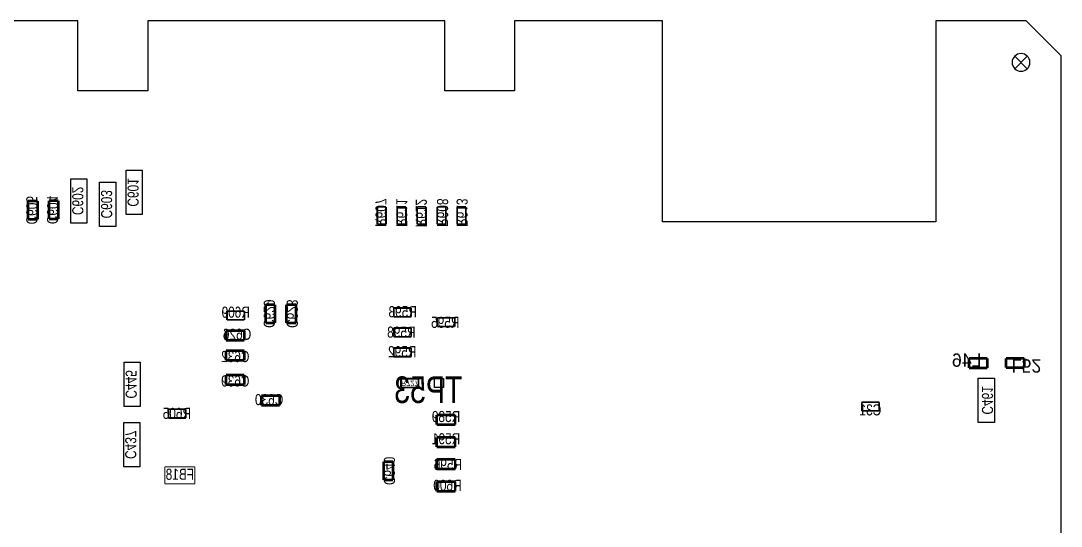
# Model space of a CAD drawing. Extents: x -6 to 122, y -39 to 112.
# Drawn here: x 57 to 116.6, y 82.7 to 111.6 of the extents above; entities that cross this region are included whole.
import ezdxf
from ezdxf.enums import TextEntityAlignment as Align

# ---------------------------------------------------------------- set-up
doc = ezdxf.new("R2010")
doc.units = 0
for name, color, linetype in [('BG_OUTLINE', 253, 'CONTINUOUS'), ('PG_ASSEMBLY_BOTTOM', 12, 'CONTINUOUS'), ('RD_ASSEMBLY_BOTTOM', 142, 'CONTINUOUS')]:
    doc.layers.add(name, color=color, linetype=linetype)

msp = doc.modelspace()

# ---------------------------------------------------------------- linework, layer by layer
at = {"layer": 'BG_OUTLINE'}
for points in [[(60.300006, 111.59998), (33.00001, 111.59998)], [(60.300006, 107.599988), (60.300006, 111.59998)], [(81.300015, 111.59998), (64.299998, 111.59998)], [(64.299998, 111.59998), (64.299998, 107.599988)], [(81.300015, 107.599988), (81.300015, 111.59998)], [(93.774971, 111.59998), (85.300007, 111.59998)], [(85.300007, 111.59998), (85.300007, 107.599988)], [(93.774971, 100.100003), (93.774971, 111.59998)], [(114.599999, 111.59998), (109.424978, 111.600005)], [(109.424978, 111.600005), (109.424978, 100.100003)], [(116.599995, 109.599984), (114.599999, 111.59998)], [(116.599995, 7.999984), (116.599995, 109.599984)], [(64.299998, 107.599988), (60.300006, 107.599988)], [(85.300007, 107.599988), (81.300015, 107.599988)], [(109.424978, 100.100003), (93.774971, 100.100003)]]:
    msp.add_lwpolyline(points, dxfattribs=at)
at = {"layer": 'PG_ASSEMBLY_BOTTOM'}
msp.add_lwpolyline([(114.808, 109.22, 1), (113.792, 109.22, 1), (114.808, 109.22)], format="xyb", dxfattribs=at)
for points in [[(114.659156, 108.860844), (113.940844, 109.579156)], [(114.659156, 109.579156), (113.940844, 108.860844)]]:
    msp.add_lwpolyline(points, dxfattribs=at)
for points in [[(59.894521, 100.031499), (59.894521, 102.571499), (60.814509, 102.571499), (60.814509, 100.031499)], [(63.980162, 103.053693), (63.980162, 100.513693), (63.060174, 100.513693), (63.060174, 103.053693)], [(61.544124, 99.837646), (61.544124, 102.377646), (62.464112, 102.377646), (62.464112, 99.837646)], [(62.951208, 89.535457), (62.951208, 92.075457), (63.871196, 92.075457), (63.871196, 89.535457)], [(112.774781, 91.1606), (112.774781, 88.6206), (111.854793, 88.6206), (111.854793, 91.1606)], [(81.2292, 90.6272), (80.7212, 90.6272), (80.7212, 91.1352), (81.2292, 91.1352)], [(62.925808, 86.081057), (62.925808, 88.621057), (63.845796, 88.621057), (63.845796, 86.081057)]]:
    msp.add_lwpolyline(points, close=True, dxfattribs=at)
for points, const_width in [([(57.447459, 100.241278), (57.447459, 101.291263)], 0.1524), ([(57.447459, 101.291263), (57.997674, 101.291263)], 0.1524), ([(57.997674, 101.291263), (57.997674, 100.241278)], 0.1524), ([(58.634351, 100.256569), (58.634351, 101.306554)], 0.1524), ([(58.634351, 101.306554), (59.184565, 101.306554)], 0.1524), ([(59.184565, 101.306554), (59.184565, 100.256569)], 0.1524), ([(77.442212, 99.960354), (77.442212, 100.960149)], 0.102108), ([(77.442212, 100.960149), (77.942008, 100.960149)], 0.102108), ([(77.942008, 100.960149), (77.942008, 99.960354)], 0.102108), ([(78.585187, 99.960328), (78.585187, 100.960123)], 0.102108), ([(78.585187, 100.960123), (79.084983, 100.960123)], 0.102108), ([(79.084983, 100.960123), (79.084983, 99.960328)], 0.102108), ([(79.728212, 99.960354), (79.728212, 100.960174)], 0.102108), ([(79.728212, 100.960174), (80.228008, 100.960174)], 0.102108), ([(80.228008, 100.960174), (80.228008, 99.960354)], 0.102108), ([(80.871212, 99.960354), (80.871212, 100.960149)], 0.102108), ([(80.871212, 100.960149), (81.371008, 100.960149)], 0.102108), ([(81.371008, 100.960149), (81.371008, 99.960354)], 0.102108), ([(82.014187, 99.960354), (82.014187, 100.960149)], 0.102108), ([(82.014187, 100.960149), (82.513983, 100.960149)], 0.102108), ([(82.513983, 100.960149), (82.513983, 99.960354)], 0.102108), ([(57.997674, 100.241278), (57.447459, 100.241278)], 0.1524), ([(59.184565, 100.256569), (58.634351, 100.256569)], 0.1524), ([(77.942008, 99.960354), (77.442212, 99.960354)], 0.102108), ([(79.084983, 99.960328), (78.585187, 99.960328)], 0.102108), ([(80.228008, 99.960354), (79.728212, 99.960354)], 0.102108), ([(81.371008, 99.960354), (80.871212, 99.960354)], 0.102108), ([(82.513983, 99.960354), (82.014187, 99.960354)], 0.102108), ([(71.04159, 94.321859), (71.04159, 95.371844)], 0.1524), ([(71.04159, 95.371844), (71.591805, 95.371844)], 0.1524), ([(71.591805, 95.371844), (71.591805, 94.321859)], 0.1524), ([(72.23539, 94.321859), (72.23539, 95.371844)], 0.1524), ([(72.23539, 95.371844), (72.785605, 95.371844)], 0.1524), ([(72.785605, 95.371844), (72.785605, 94.321859)], 0.1524), ([(68.8356, 94.495366), (68.8356, 94.995162)], 0.102108), ([(68.8356, 94.995162), (69.83542, 94.995162)], 0.102108), ([(69.83542, 94.995162), (69.83542, 94.495366)], 0.102108), ([(78.385975, 95.172962), (79.385795, 95.172962)], 0.102108), ([(78.385975, 94.673166), (78.385975, 95.172962)], 0.102108), ([(79.385795, 94.673166), (78.385975, 94.673166)], 0.102108), ([(79.385795, 95.172962), (79.385795, 94.673166)], 0.102108), ([(69.83542, 94.495366), (68.8356, 94.495366)], 0.102108), ([(71.591805, 94.321859), (71.04159, 94.321859)], 0.1524), ([(72.785605, 94.321859), (72.23539, 94.321859)], 0.1524), ([(80.8752, 94.114341), (80.8752, 94.614162)], 0.102108), ([(80.8752, 94.614162), (81.874995, 94.614162)], 0.102108), ([(81.874995, 94.114341), (80.8752, 94.114341)], 0.102108), ([(81.874995, 94.614162), (81.874995, 94.114341)], 0.102108), ([(68.785105, 93.877359), (69.83509, 93.877359)], 0.1524), ([(68.785105, 93.327144), (68.785105, 93.877359)], 0.1524), ([(69.83509, 93.877359), (69.83509, 93.327144)], 0.1524), ([(78.386026, 94.029936), (79.38582, 94.029936)], 0.102108), ([(78.386026, 93.530141), (78.386026, 94.029936)], 0.102108), ([(79.38582, 93.530141), (78.386026, 93.530141)], 0.102108), ([(79.38582, 94.029936), (79.38582, 93.530141)], 0.102108), ([(69.83509, 93.327144), (68.785105, 93.327144)], 0.1524), ([(78.386, 92.886962), (79.385795, 92.886962)], 0.102108), ([(78.386, 92.387141), (78.386, 92.886962)], 0.102108), ([(79.385795, 92.886962), (79.385795, 92.387141)], 0.102108), ([(68.785105, 92.734359), (69.83509, 92.734359)], 0.1524), ([(68.785105, 92.184144), (68.785105, 92.734359)], 0.1524), ([(69.83509, 92.734359), (69.83509, 92.184144)], 0.1524), ([(79.385795, 92.387141), (78.386, 92.387141)], 0.102108), ([(111.313697, 91.749093), (111.313697, 92.299307)], 0.1524), ([(111.313697, 92.299307), (112.363682, 92.299307)], 0.1524), ([(112.363682, 92.299307), (112.363682, 91.749093)], 0.1524), ([(113.438305, 92.302559), (114.48829, 92.302559)], 0.1524), ([(113.438305, 91.752344), (113.438305, 92.302559)], 0.1524), ([(114.48829, 92.302559), (114.48829, 91.752344)], 0.1524), ([(69.83509, 92.184144), (68.785105, 92.184144)], 0.1524), ([(112.363682, 91.749093), (111.313697, 91.749093)], 0.1524), ([(114.48829, 91.752344), (113.438305, 91.752344)], 0.1524), ([(68.785105, 91.337359), (69.83509, 91.337359)], 0.1524), ([(68.785105, 90.787144), (68.785105, 91.337359)], 0.1524), ([(69.83509, 91.337359), (69.83509, 90.787144)], 0.1524), ([(78.798903, 91.131111), (79.798697, 91.131111)], 0.102108), ([(78.798903, 90.631289), (78.798903, 91.131111)], 0.102108), ([(79.798697, 91.131111), (79.798697, 90.631289)], 0.102108), ([(69.83509, 90.787144), (68.785105, 90.787144)], 0.1524), ([(79.798697, 90.631289), (78.798903, 90.631289)], 0.102108), ([(70.796277, 90.153719), (71.846262, 90.153719)], 0.1524), ([(70.796277, 89.603504), (70.796277, 90.153719)], 0.1524), ([(71.846262, 90.153719), (71.846262, 89.603504)], 0.1524), ([(65.482775, 88.881941), (65.482775, 89.381736)], 0.102108), ([(65.482775, 89.381736), (66.48257, 89.381736)], 0.102108), ([(66.48257, 89.381736), (66.48257, 88.881941)], 0.102108), ([(71.846262, 89.603504), (70.796277, 89.603504)], 0.1524), ([(105.179063, 89.786943), (106.178858, 89.786943)], 0.1016), ([(105.179063, 89.287121), (105.179063, 89.786943)], 0.1016), ([(106.178858, 89.786943), (106.178858, 89.287121)], 0.1016), ([(66.48257, 88.881941), (65.482775, 88.881941)], 0.102108), ([(80.850105, 88.501144), (80.850105, 89.051359)], 0.1524), ([(80.850105, 89.051359), (81.90009, 89.051359)], 0.1524), ([(81.90009, 89.051359), (81.90009, 88.501144)], 0.1524), ([(106.178858, 89.287121), (105.179063, 89.287121)], 0.1016), ([(81.90009, 88.501144), (80.850105, 88.501144)], 0.1524), ([(80.850105, 87.231144), (80.850105, 87.781359)], 0.1524), ([(80.850105, 87.781359), (81.90009, 87.781359)], 0.1524), ([(81.90009, 87.781359), (81.90009, 87.231144)], 0.1524), ([(81.90009, 87.231144), (80.850105, 87.231144)], 0.1524), ([(77.79799, 85.330259), (77.79799, 86.380244)], 0.1524), ([(77.79799, 86.380244), (78.348205, 86.380244)], 0.1524), ([(78.348205, 86.380244), (78.348205, 85.330259)], 0.1524), ([(80.850105, 85.961144), (80.850105, 86.511359)], 0.1524), ([(80.850105, 86.511359), (81.90009, 86.511359)], 0.1524), ([(81.90009, 86.511359), (81.90009, 85.961144)], 0.1524), ([(66.998698, 86.083851), (65.271498, 86.083851)], 0.0508), ([(65.271498, 86.083851), (65.271498, 85.118651)], 0.0508), ([(66.998698, 85.118651), (66.998698, 86.083851)], 0.0508), ([(81.90009, 85.961144), (80.850105, 85.961144)], 0.1524), ([(78.348205, 85.330259), (77.79799, 85.330259)], 0.1524), ([(80.850105, 84.691144), (80.850105, 85.241359)], 0.1524), ([(80.850105, 85.241359), (81.90009, 85.241359)], 0.1524), ([(81.90009, 85.241359), (81.90009, 84.691144)], 0.1524), ([(65.271498, 85.118651), (66.998698, 85.118651)], 0.0508), ([(81.90009, 84.691144), (80.850105, 84.691144)], 0.1524)]:
    msp.add_lwpolyline(points, dxfattribs=dict(at, const_width=const_width))

# ---------------------------------------------------------------- texts
at = {"layer": 'RD_ASSEMBLY_BOTTOM', "text_generation_flag": 2, "width": 0.8}
for s, p in [('C601', (63.139168, 101.783693)), ('C602', (59.973515, 101.301499)), ('C603', (61.623092, 101.107646)), ('C605', (57.341567, 100.76627)), ('C604', (58.528458, 100.781561)), ('R607', (77.332078, 100.627205)), ('R611', (78.525878, 100.627205)), ('R612', (79.643478, 100.601805)), ('R608', (80.862678, 100.627205)), ('R613', (81.980278, 100.627205)), ('C629', (70.935698, 94.846851)), ('C623', (72.256498, 94.846851)), ('C445', (63.030176, 90.805457)), ('C461', (112.060787, 89.8906)), ('C437', (63.004776, 87.351057)), ('C640', (77.819098, 85.855251))]:
    msp.add_text(s, height=0.635, rotation=270, dxfattribs=at).set_placement(p, align=Align.CENTER)
for s, p in [('R609', (69.335498, 94.618251)), ('R593', (78.894178, 94.645505)), ('R595', (81.332578, 94.035905)), ('R598', (78.817978, 93.477105)), ('R592', (78.868778, 92.359505)), ('C632', (69.310098, 92.078251)), ('C639', (69.310098, 90.681251)), ('C630', (71.248778, 89.616305)), ('R605', (65.965578, 88.828905)), ('C31', (105.678961, 89.029032)), ('R589', (81.375098, 88.649251)), ('R591', (81.375098, 87.379251)), ('R596', (81.484978, 85.907905)), ('FB18', (66.135098, 85.347251)), ('R600', (81.459578, 84.714105))]:
    msp.add_text(s, height=0.635, dxfattribs=at).set_placement(p, align=Align.CENTER)
for s, height, p in [('C626', 0.635, (70.224498, 93.356862)), ('TP53', 1.524, (82.3087, 89.7382))]:
    msp.add_text(s, height=height, dxfattribs=at).set_placement(p)
at = {"layer": 'RD_ASSEMBLY_BOTTOM', "text_generation_flag": 2}
msp.add_text('L46', height=0.762, dxfattribs=at).set_placement((112.041889, 91.812389))
msp.add_text('L52', height=0.762, rotation=180, dxfattribs=at).set_placement((113.760098, 92.239262))
msp.add_text('R727', height=0.299695, rotation=180, dxfattribs=at).set_placement((79.2988, 91.0082), align=Align.CENTER)

doc.saveas('drawing.dxf')
